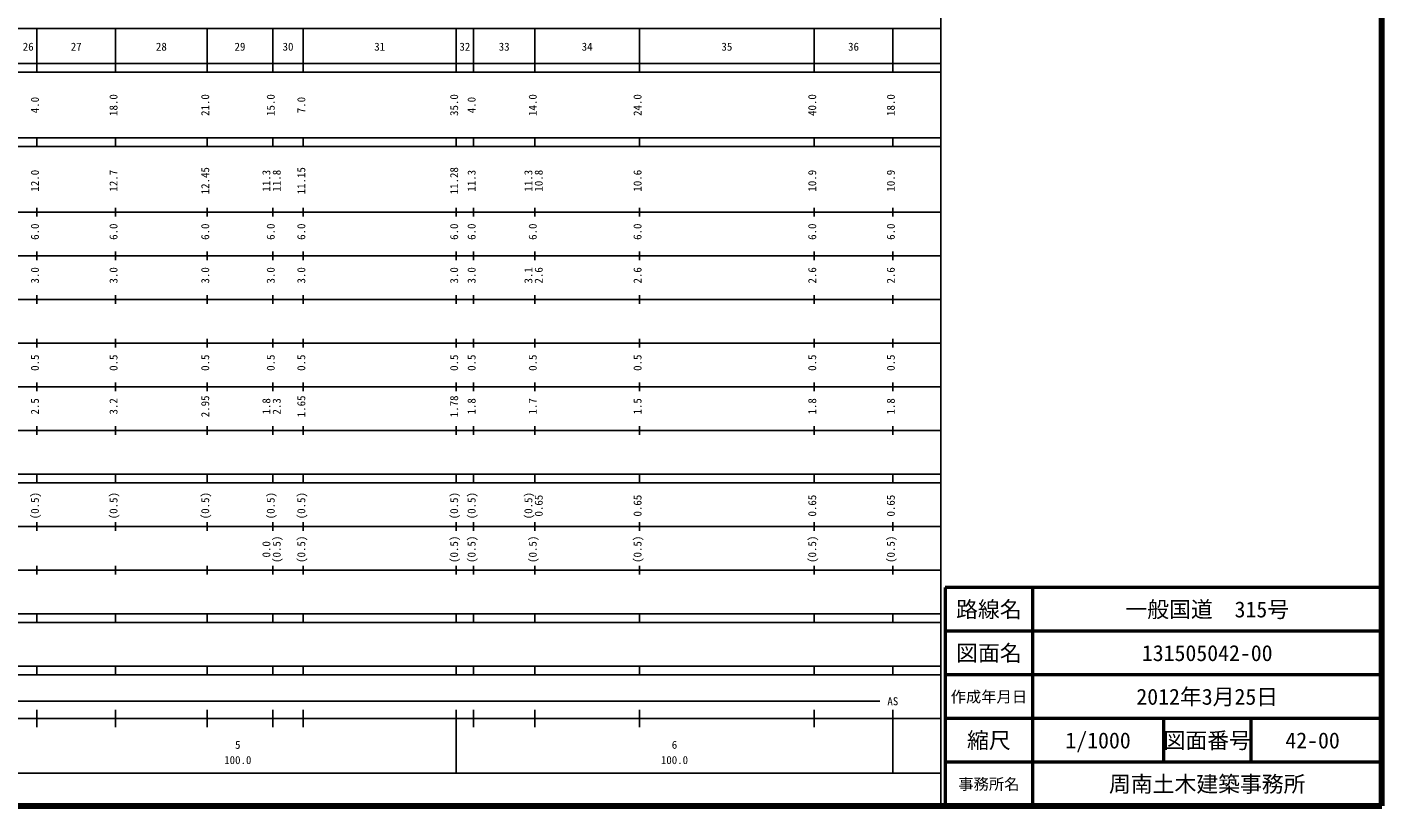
# Model space of a CAD drawing. Units: millimetres on the paper, enlarged 1000 times. Extents: x 40000 to 680000, y 20000 to 380000.
# Drawn here: x 369752 to 680000, y 20000 to 198357 of the extents above; entities that cross this region are included whole.
import ezdxf
from ezdxf.enums import TextEntityAlignment as Align

# ---------------------------------------------------------------- set-up
doc = ezdxf.new("R2010")
doc.units = ezdxf.units.MM
doc.header["$LTSCALE"] = 1000
for name, color, linetype, lineweight in [('M-TTL', 2, 'Continuous', 140), ('M-TTL-BAND', 7, 'Continuous', 25), ('M-TTL-FRAM', 2, 'Continuous', 50), ('M-TTL-LINE', 7, 'Continuous', 50)]:
    doc.layers.add(name, color=color, linetype=linetype, lineweight=lineweight)
doc.layers.add('M-TTL-TXT', color=7, linetype='Continuous')
doc.styles.add('ＭＳ ゴシック', font='')
doc.styles.get('ＭＳ ゴシック').set_extended_font_data('MS Gothic')

msp = doc.modelspace()

# ---------------------------------------------------------------- linework, layer by layer
at = {"layer": 'M-TTL'}
for p, q in [((680000, 20000), (680000, 380000)), ((40000, 20000), (680000, 20000))]:
    msp.add_line(p, q, dxfattribs=at)
at = {"layer": 'M-TTL-BAND'}
for p, q in [((579000, 20000), (579000, 370000)), ((68000, 198000), (579000, 198000)), ((372000, 188000), (372000, 198000)), ((390000, 188000), (390000, 198000)), ((411000, 188000), (411000, 198000)), ((426000, 188000), (426000, 198000)), ((433000, 188000), (433000, 198000)), ((468000, 188000), (468000, 198000)), ((472000, 188000), (472000, 198000)), ((486000, 188000), (486000, 198000)), ((510000, 188000), (510000, 198000)), ((550000, 188000), (550000, 198000)), ((568000, 188000), (568000, 198000)), ((40000, 190000), (579000, 190000)), ((40000, 188000), (579000, 188000)), ((40000, 173000), (579000, 173000)), ((40000, 171000), (579000, 171000)), ((372000, 171000), (372000, 173000)), ((390000, 171000), (390000, 173000)), ((411000, 171000), (411000, 173000)), ((426000, 171000), (426000, 173000)), ((433000, 171000), (433000, 173000)), ((468000, 171000), (468000, 173000)), ((472000, 171000), (472000, 173000)), ((486000, 171000), (486000, 173000)), ((510000, 171000), (510000, 173000)), ((550000, 171000), (550000, 173000)), ((568000, 171000), (568000, 173000)), ((40000, 156000), (579000, 156000)), ((372000, 155000), (372000, 157000)), ((390000, 155000), (390000, 157000)), ((411000, 155000), (411000, 157000)), ((426000, 155000), (426000, 157000)), ((433000, 155000), (433000, 157000)), ((468000, 155000), (468000, 157000)), ((472000, 155000), (472000, 157000)), ((486000, 155000), (486000, 157000)), ((510000, 155000), (510000, 157000)), ((550000, 155000), (550000, 157000)), ((568000, 155000), (568000, 157000)), ((46000, 146000), (579000, 146000)), ((372000, 145000), (372000, 147000)), ((390000, 145000), (390000, 147000)), ((411000, 145000), (411000, 147000)), ((426000, 145000), (426000, 147000)), ((433000, 145000), (433000, 147000)), ((468000, 145000), (468000, 147000)), ((472000, 145000), (472000, 147000)), ((486000, 145000), (486000, 147000)), ((510000, 145000), (510000, 147000)), ((550000, 145000), (550000, 147000)), ((568000, 145000), (568000, 147000)), ((372000, 135000), (372000, 137000)), ((390000, 135000), (390000, 137000)), ((411000, 135000), (411000, 137000)), ((426000, 135000), (426000, 137000)), ((433000, 135000), (433000, 137000)), ((468000, 135000), (468000, 137000)), ((472000, 135000), (472000, 137000)), ((486000, 135000), (486000, 137000)), ((510000, 135000), (510000, 137000)), ((550000, 135000), (550000, 137000)), ((568000, 135000), (568000, 137000)), ((52000, 136000), (579000, 136000)), ((46000, 126000), (579000, 126000)), ((372000, 125000), (372000, 127000)), ((390000, 125000), (390000, 127000)), ((411000, 125000), (411000, 127000)), ((426000, 125000), (426000, 127000)), ((433000, 125000), (433000, 127000)), ((468000, 125000), (468000, 127000)), ((472000, 125000), (472000, 127000)), ((486000, 125000), (486000, 127000)), ((510000, 125000), (510000, 127000)), ((550000, 125000), (550000, 127000)), ((568000, 125000), (568000, 127000)), ((52000, 116000), (579000, 116000)), ((372000, 115000), (372000, 117000)), ((390000, 115000), (390000, 117000)), ((411000, 115000), (411000, 117000)), ((426000, 115000), (426000, 117000)), ((433000, 115000), (433000, 117000)), ((468000, 115000), (468000, 117000)), ((472000, 115000), (472000, 117000)), ((486000, 115000), (486000, 117000)), ((510000, 115000), (510000, 117000)), ((550000, 115000), (550000, 117000)), ((568000, 115000), (568000, 117000)), ((46000, 106000), (579000, 106000)), ((372000, 105000), (372000, 107000)), ((390000, 105000), (390000, 107000)), ((411000, 105000), (411000, 107000)), ((426000, 105000), (426000, 107000)), ((433000, 105000), (433000, 107000)), ((468000, 105000), (468000, 107000)), ((472000, 105000), (472000, 107000)), ((486000, 105000), (486000, 107000)), ((510000, 105000), (510000, 107000)), ((550000, 105000), (550000, 107000)), ((568000, 105000), (568000, 107000)), ((40000, 96000), (579000, 96000)), ((40000, 94000), (579000, 94000)), ((372000, 94000), (372000, 96000)), ((390000, 94000), (390000, 96000)), ((411000, 94000), (411000, 96000)), ((426000, 94000), (426000, 96000)), ((433000, 94000), (433000, 96000)), ((468000, 94000), (468000, 96000)), ((472000, 94000), (472000, 96000)), ((486000, 94000), (486000, 96000)), ((510000, 94000), (510000, 96000)), ((550000, 94000), (550000, 96000)), ((568000, 94000), (568000, 96000)), ((49000, 84000), (579000, 84000)), ((372000, 83000), (372000, 85000)), ((390000, 83000), (390000, 85000)), ((411000, 83000), (411000, 85000)), ((426000, 83000), (426000, 85000)), ((433000, 83000), (433000, 85000)), ((468000, 83000), (468000, 85000)), ((472000, 83000), (472000, 85000)), ((486000, 83000), (486000, 85000)), ((510000, 83000), (510000, 85000)), ((550000, 83000), (550000, 85000)), ((568000, 83000), (568000, 85000)), ((372000, 73000), (372000, 75000)), ((390000, 73000), (390000, 75000)), ((411000, 73000), (411000, 75000)), ((426000, 73000), (426000, 75000)), ((433000, 73000), (433000, 75000)), ((468000, 73000), (468000, 75000)), ((472000, 73000), (472000, 75000)), ((486000, 73000), (486000, 75000)), ((510000, 73000), (510000, 75000)), ((550000, 73000), (550000, 75000)), ((568000, 73000), (568000, 75000)), ((40000, 74000), (579000, 74000)), ((40000, 64000), (579000, 64000)), ((372000, 62000), (372000, 64000)), ((390000, 62000), (390000, 64000)), ((411000, 62000), (411000, 64000)), ((426000, 62000), (426000, 64000)), ((433000, 62000), (433000, 64000)), ((468000, 62000), (468000, 64000)), ((472000, 62000), (472000, 64000)), ((486000, 62000), (486000, 64000)), ((510000, 62000), (510000, 64000)), ((550000, 62000), (550000, 64000)), ((568000, 62000), (568000, 64000)), ((40000, 62000), (579000, 62000)), ((40000, 52000), (579000, 52000)), ((40000, 50000), (579000, 50000)), ((372000, 50000), (372000, 52000)), ((390000, 50000), (390000, 52000)), ((411000, 50000), (411000, 52000)), ((426000, 50000), (426000, 52000)), ((433000, 50000), (433000, 52000)), ((468000, 50000), (468000, 52000)), ((472000, 50000), (472000, 52000)), ((486000, 50000), (486000, 52000)), ((510000, 50000), (510000, 52000)), ((550000, 50000), (550000, 52000)), ((568000, 50000), (568000, 52000)), ((71000, 44000), (565000, 44000)), ((372000, 38000), (372000, 42000)), ((390000, 38000), (390000, 42000)), ((411000, 38000), (411000, 42000)), ((426000, 38000), (426000, 42000)), ((433000, 38000), (433000, 42000)), ((468000, 27500), (468000, 42000)), ((472000, 38000), (472000, 42000)), ((486000, 38000), (486000, 42000)), ((510000, 38000), (510000, 42000)), ((550000, 38000), (550000, 42000)), ((568000, 27500), (568000, 42000)), ((40000, 40000), (579000, 40000)), ((68000, 27500), (579000, 27500))]:
    msp.add_line(p, q, dxfattribs=at)
at = {"layer": 'M-TTL-FRAM'}
for p, q in [((680000, 70000), (580000, 70000)), ((580000, 70000), (580000, 20000))]:
    msp.add_line(p, q, dxfattribs=at)
at = {"layer": 'M-TTL-LINE'}
for p, q in [((600000, 70000), (600000, 20000)), ((680000, 60000), (580000, 60000)), ((680000, 50000), (580000, 50000)), ((680000, 40000), (580000, 40000)), ((630000, 40000), (630000, 30000)), ((650000, 40000), (650000, 30000)), ((680000, 30000), (580000, 30000))]:
    msp.add_line(p, q, dxfattribs=at)

# ---------------------------------------------------------------- texts
at = {"layer": 'M-TTL-BAND', "style": 'ＭＳ ゴシック'}
for s, p in [('26', (370000, 192405)), ('27', (381000, 192405)), ('28', (400500, 192405)), ('29', (418500, 192405)), ('30', (429500, 192405)), ('31', (450500, 192405)), ('32', (470000, 192405)), ('33', (479000, 192405)), ('34', (498000, 192405)), ('35', (530000, 192405)), ('36', (559000, 192405)), ('AS', (568000, 42500)), ('5', (418000, 32523)), ('6', (518000, 32523)), ('100.0', (418000, 29033)), ('100.0', (518000, 29033))]:
    msp.add_text(s, height=1833, dxfattribs=at).set_placement(p, align=Align.BOTTOM_CENTER)
for s, p in [('4.0', (373000, 180500)), ('18.0', (391000, 180500)), ('21.0', (412000, 180500)), ('15.0', (427000, 180500)), ('7.0', (434000, 180500)), ('35.0', (469000, 180500)), ('4.0', (473000, 180500)), ('14.0', (487000, 180500)), ('24.0', (511000, 180500)), ('40.0', (551000, 180500)), ('18.0', (569000, 180500)), ('12.0', (373000, 163174)), ('12.7', (391000, 163174)), ('12.45', (412000, 163174)), ('11.3', (426000, 163174)), ('11.8', (428370, 163174)), ('11.15', (434000, 163174)), ('11.28', (469000, 163174)), ('11.3', (473000, 163174)), ('11.3', (486000, 163174)), ('10.8', (488370, 163174)), ('10.6', (511000, 163174)), ('10.9', (551000, 163174)), ('10.9', (569000, 163174)), ('6.0', (373000, 151500)), ('6.0', (391000, 151500)), ('6.0', (412000, 151500)), ('6.0', (427000, 151500)), ('6.0', (434000, 151500)), ('6.0', (469000, 151500)), ('6.0', (473000, 151500)), ('6.0', (487000, 151500)), ('6.0', (511000, 151500)), ('6.0', (551000, 151500)), ('6.0', (569000, 151500)), ('3.0', (373000, 141500)), ('3.0', (391000, 141500)), ('3.0', (412000, 141500)), ('3.0', (427000, 141500)), ('3.0', (434000, 141500)), ('3.0', (469000, 141500)), ('3.0', (473000, 141500)), ('3.1', (486000, 141500)), ('2.6', (488370, 141500)), ('2.6', (511000, 141500)), ('2.6', (551000, 141500)), ('2.6', (569000, 141500)), ('0.5', (373000, 121500)), ('0.5', (391000, 121500)), ('0.5', (412000, 121500)), ('0.5', (427000, 121500)), ('0.5', (434000, 121500)), ('0.5', (469000, 121500)), ('0.5', (473000, 121500)), ('0.5', (487000, 121500)), ('0.5', (511000, 121500)), ('0.5', (551000, 121500)), ('0.5', (569000, 121500)), ('2.5', (373000, 111500)), ('3.2', (391000, 111500)), ('2.95', (412000, 111500)), ('1.8', (426000, 111500)), ('2.3', (428370, 111500)), ('1.65', (434000, 111500)), ('1.78', (469000, 111500)), ('1.8', (473000, 111500)), ('1.7', (487000, 111500)), ('1.5', (511000, 111500)), ('1.8', (551000, 111500)), ('1.8', (569000, 111500)), ('(0.5)', (373000, 88764)), ('(0.5)', (391000, 88764)), ('(0.5)', (412000, 88764)), ('(0.5)', (427000, 88764)), ('(0.5)', (434000, 88764)), ('(0.5)', (469000, 88764)), ('(0.5)', (473000, 88764)), ('(0.5)', (486000, 88764)), ('0.65', (488370, 88764)), ('0.65', (511000, 88764)), ('0.65', (551000, 88764)), ('0.65', (569000, 88764)), ('(0.5)', (428370, 78764)), ('(0.5)', (434000, 78764)), ('(0.5)', (469000, 78764)), ('(0.5)', (473000, 78764)), ('(0.5)', (487000, 78764)), ('(0.5)', (511000, 78764)), ('(0.5)', (551000, 78764)), ('(0.5)', (569000, 78764)), ('0.0', (426000, 78764))]:
    msp.add_text(s, height=1833, rotation=90, dxfattribs=at).set_placement(p, align=Align.BOTTOM_CENTER)
at = {"layer": 'M-TTL-TXT', "style": 'ＭＳ ゴシック'}
for s, height, p in [('路線名', 3666, (590000, 65000)), ('路線名', 3666, (590000, 65000)), ('一般国道\u3000315号', 3666, (640000, 65000)), ('図面名', 3666, (590000, 55000)), ('図面名', 3666, (590000, 55000)), ('131505042-00', 3666, (640000, 55000)), ('作成年月日', 2566, (590000, 45000)), ('作成年月日', 2566, (590000, 45000)), ('2012年3月25日', 3666, (640000, 45000)), ('縮尺', 3666, (590000, 35000)), ('縮尺', 3666, (590000, 35000)), ('図面番号', 3666, (640000, 35000)), ('図面番号', 3666, (640000, 35000)), ('1/1000', 3666, (615000, 35000)), ('42-00', 3666, (664125, 35000)), ('事務所名', 2566, (590000, 25000)), ('事務所名', 2566, (590000, 25000)), ('周南土木建築事務所', 3666, (640000, 25000))]:
    msp.add_text(s, height=height, dxfattribs=at).set_placement(p, align=Align.MIDDLE_CENTER)

doc.saveas('drawing.dxf')
